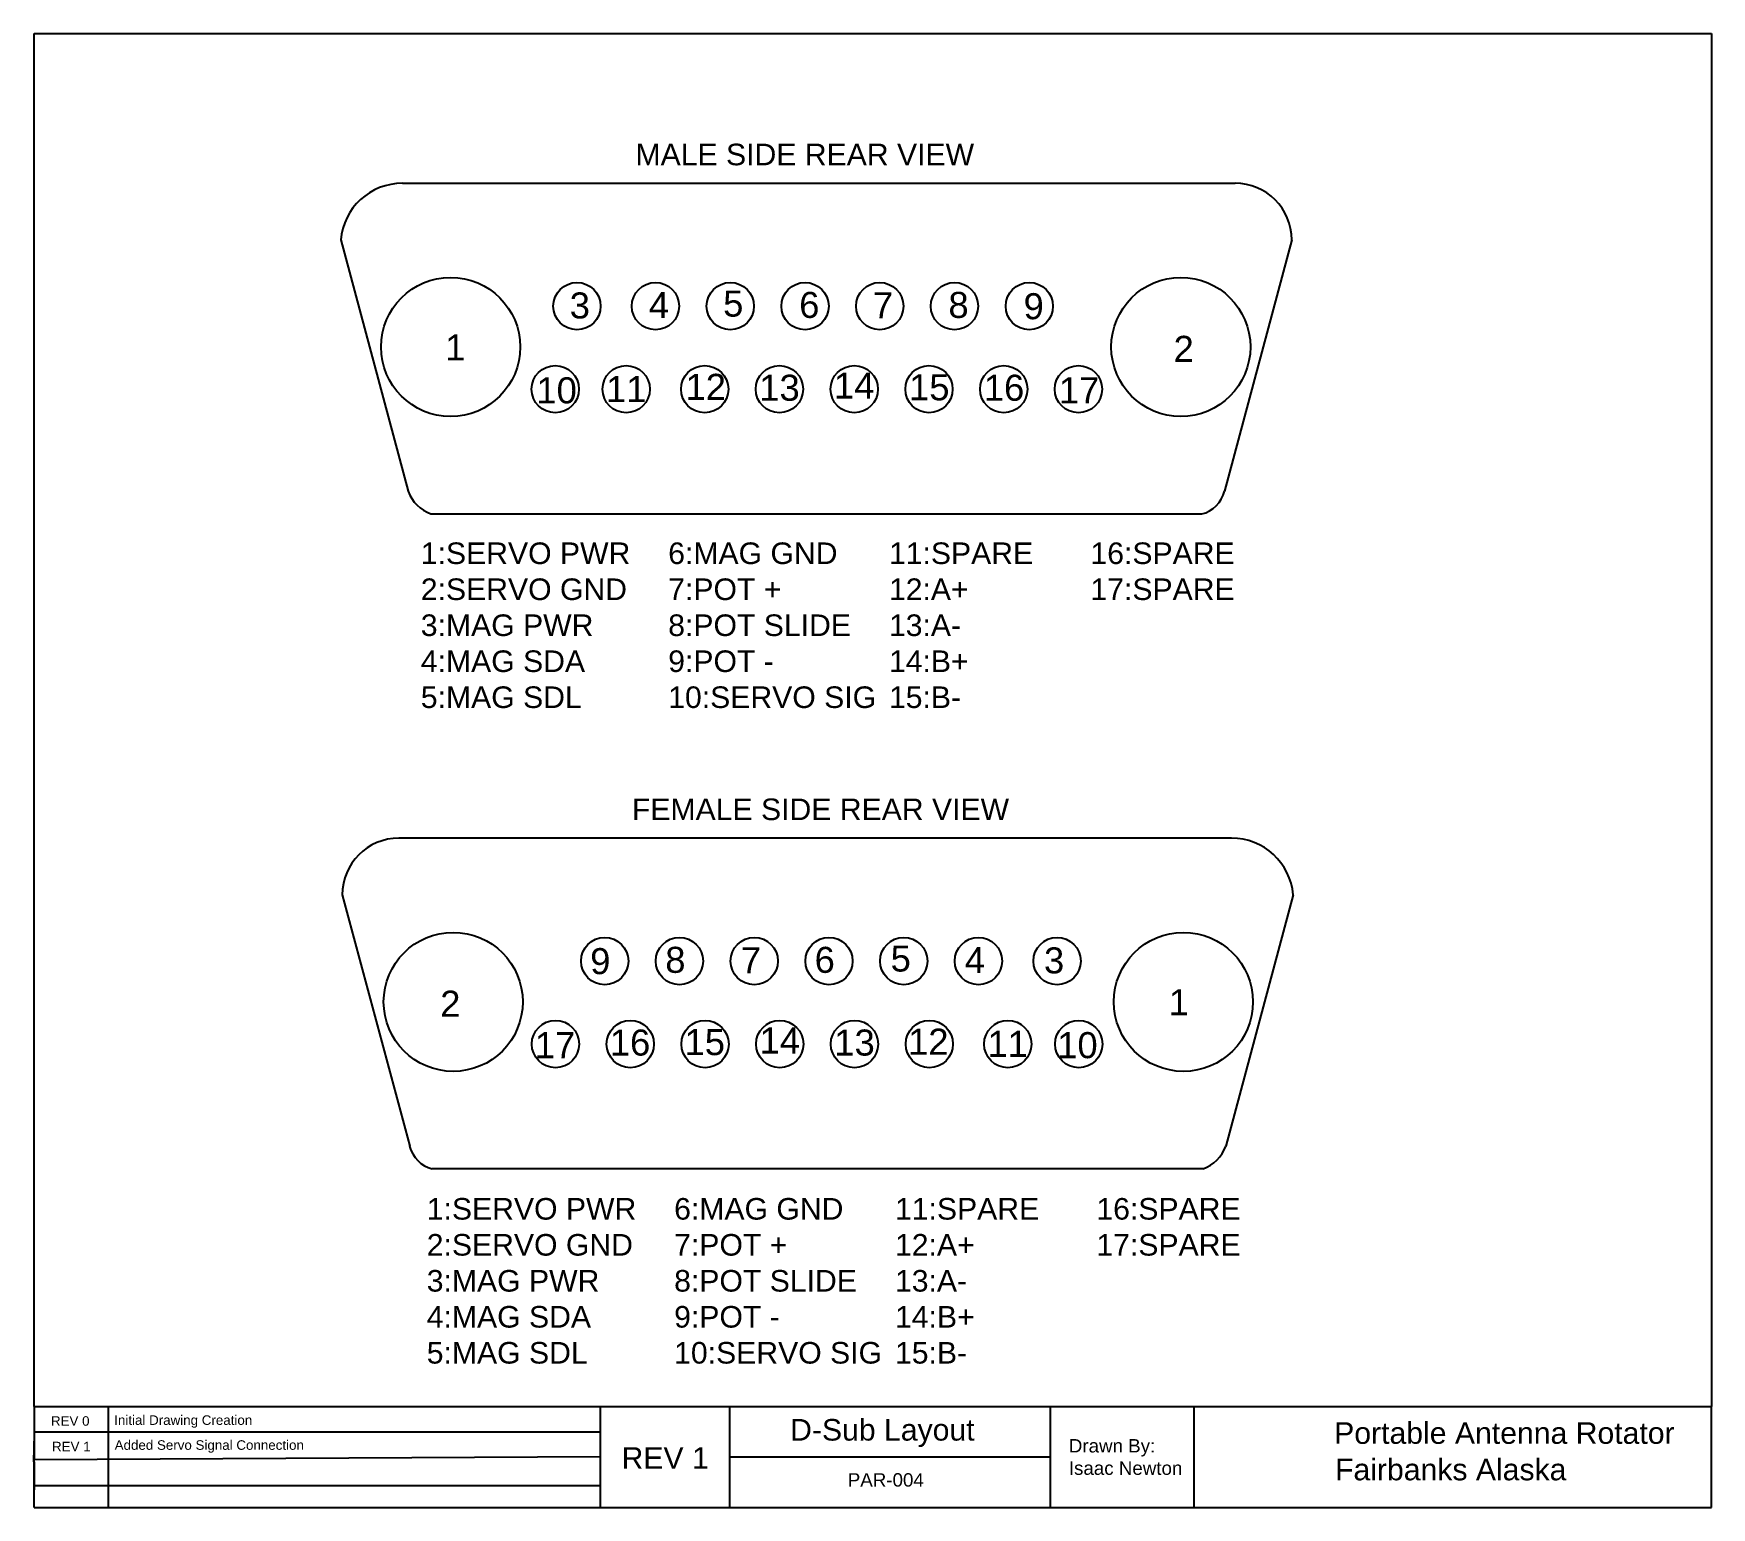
# Model space of a CAD drawing. Header units: inches. Extents: x 2.7 to 18.2, y 0 to 13.7.
import ezdxf

# ---------------------------------------------------------------- set-up
doc = ezdxf.new("R2010")
doc.units = ezdxf.units.IN
doc.header["$MEASUREMENT"] = 0
doc.styles.get("Standard").update_dxf_attribs({"font": 'arial.ttf'})

msp = doc.modelspace()

# ---------------------------------------------------------------- linework, layer by layer
for p, q in [((2.709, 0.969), (2.709, 13.688)), ((2.709, 13.688), (18.242, 13.688)), ((18.242, 13.688), (18.242, 0.969)), ((6.12, 12.301), (13.83, 12.301)), ((5.549, 11.776), (6.173, 9.449)), ((14.355, 11.776), (13.731, 9.449)), ((6.384, 9.238), (13.522, 9.239)), ((13.797, 6.235), (6.088, 6.235)), ((5.563, 5.71), (6.187, 3.382)), ((14.368, 5.71), (13.745, 3.382)), ((13.534, 3.172), (6.396, 3.172)), ((2.709, 0.969), (18.242, 0.969)), ((2.709, 0.969), (2.709, 0.506)), ((2.709, 0.969), (2.709, 0.736)), ((3.395, 0.969), (3.395, 0.035)), ((7.953, 0.035), (7.953, 0.969)), ((9.152, 0.035), (9.152, 0.969)), ((12.12, 0.035), (12.12, 0.969)), ((13.448, 0.969), (13.448, 0.035)), ((18.242, 0.506), (18.242, 0.969)), ((2.709, 0.712), (2.704, 0.456)), ((2.709, 0.736), (7.953, 0.736)), ((2.709, 0.712), (2.709, 0.479)), ((2.709, 0.035), (2.709, 0.506)), ((2.709, 0.479), (7.953, 0.506)), ((9.152, 0.502), (12.12, 0.502)), ((18.242, 0.035), (18.242, 0.506)), ((2.709, 0.456), (2.709, 0.199)), ((2.709, 0.239), (7.953, 0.239)), ((2.709, 0.035), (18.242, 0.035))]:
    msp.add_line(p, q)
for centre, radius in [((6.566, 10.785), 0.644), ((7.736, 11.163), 0.219), ((8.463, 11.163), 0.219), ((9.156, 11.163), 0.219), ((9.848, 11.163), 0.219), ((10.54, 11.163), 0.219), ((11.232, 11.163), 0.219), ((11.925, 11.163), 0.219), ((13.328, 10.785), 0.644), ((7.535, 10.394), 0.219), ((8.192, 10.394), 0.219), ((8.919, 10.394), 0.219), ((9.611, 10.394), 0.219), ((10.304, 10.394), 0.219), ((10.996, 10.394), 0.219), ((11.688, 10.394), 0.219), ((12.38, 10.394), 0.219), ((6.59, 4.718), 0.644), ((7.993, 5.096), 0.219), ((8.685, 5.096), 0.219), ((9.378, 5.096), 0.219), ((10.07, 5.096), 0.219), ((10.762, 5.096), 0.219), ((11.454, 5.096), 0.219), ((12.182, 5.096), 0.219), ((13.352, 4.718), 0.644), ((7.537, 4.327), 0.219), ((8.23, 4.327), 0.219), ((8.922, 4.327), 0.219), ((9.614, 4.327), 0.219), ((10.306, 4.327), 0.219), ((10.999, 4.327), 0.219), ((11.726, 4.327), 0.219), ((12.383, 4.327), 0.219)]:
    msp.add_circle(centre, radius)
for centre, radius, start, end in [((6.12, 11.728), 0.573, 90, 175.1947), ((13.83, 11.776), 0.525, 0, 90), ((6.504, 9.569), 0.352, 199.9273, 250.0727), ((13.455, 9.514), 0.284, 283.5298, 346.6669), ((6.088, 5.71), 0.525, 90, 180), ((13.797, 5.662), 0.573, 4.8053, 90), ((6.463, 3.448), 0.284, 193.3331, 256.4702), ((13.414, 3.502), 0.352, 289.9273, 340.0727)]:
    msp.add_arc(centre, radius, start, end)

# ---------------------------------------------------------------- texts
at = {"attachment_point": 1}
for s, width, gutter_width, insert, char_height in [('MALE SIDE REAR VIEW ', 3.83364, 1, (8.278, 12.668), 0.2), ('1:SERVO PWR\\P2:SERVO GND\\P3:MAG PWR\\P4:MAG SDA\\P5:MAG SDL', 2.1067, 1, (6.29, 8.974), 0.2), ('6:MAG GND\\P7:POT +\\P8:POT SLIDE\\P9:POT -\\P10:SERVO SIG', 2.04457, 1, (8.581, 8.974), 0.2), ('11:SPARE\\P12:A+\\P13:A-\\P14:B+\\P15:B-', 0.60962, 1, (10.625, 8.974), 0.2), ('16:SPARE\\P17:SPARE', 0.60962, 1, (12.491, 8.974), 0.2), ('FEMALE SIDE REAR VIEW ', 3.83364, 1, (8.245, 6.602), 0.2), ('1:SERVO PWR\\P2:SERVO GND\\P3:MAG PWR\\P4:MAG SDA\\P5:MAG SDL', 2.1067, 1, (6.345, 2.901), 0.2), ('6:MAG GND\\P7:POT +\\P8:POT SLIDE\\P9:POT -\\P10:SERVO SIG', 2.65419, 1, (8.636, 2.901), 0.2), ('11:SPARE\\P12:A+\\P13:A-\\P14:B+\\P15:B-', 0.60962, 1, (10.681, 2.901), 0.2), ('16:SPARE\\P17:SPARE', 0.60962, 1, (12.546, 2.901), 0.2), ('REV 0', 0.42519, 0.442, (2.865, 0.88), 0.0885), ('Initial Drawing Creation', 1.6854, 0.442, (3.451, 0.888), 0.0885), ('D-Sub Layout', 2.84026, 1, (9.71, 0.854), 0.2), ('Portable Antenna Rotator', 4.04805, 1, (14.748, 0.824), 0.2), ('REV 1', 0.42519, 0.442, (2.875, 0.643), 0.0885), ('Added Servo Signal Connection', 2.46295, 0.442, (3.455, 0.657), 0.0885), ('Drawn By: Isaac Newton', 1.07738, 0.621, (12.291, 0.668), 0.12421), ('REV 1', 0.96093, 1, (8.149, 0.593), 0.2), ('Fairbanks Alaska ', 2.60535, 1, (14.756, 0.486), 0.2), ('PAR-004', 1.07738, 0.621, (10.244, 0.352), 0.1242)]:
    msp.add_mtext_dynamic_manual_height_columns(s, width=width, gutter_width=gutter_width, heights=[0], dxfattribs=dict(at, insert=insert, char_height=char_height))
for s, insert, char_height, attachment_point in [('3', (7.669, 11.29), 0.241, 1), ('4', (8.402, 11.293), 0.241, 1), ('5', (9.09, 11.307), 0.241, 1), ('6', (9.794, 11.295), 0.241, 1), ('7', (10.477, 11.291), 0.241, 1), ('8', (11.176, 11.295), 0.241, 1), ('9', (11.872, 11.283), 0.241, 1), ('1', (6.515, 10.901), 0.241, 1), ('2', (13.261, 10.888), 0.241, 1), ('10', (7.36, 10.504), 0.2414, 1), ('11', (8.005, 10.516), 0.2414, 1), ('12', (8.741, 10.536), 0.2414, 1), ('13', (9.424, 10.528), 0.2414, 1), ('14', (10.116, 10.548), 0.2414, 1), ('15', (10.811, 10.532), 0.2414, 1), ('16', (11.503, 10.528), 0.2414, 1), ('17', (12.198, 10.504), 0.2414, 1), ('9', (8.046, 5.216), 0.241, 3), ('8', (8.741, 5.228), 0.241, 3), ('7', (9.441, 5.224), 0.241, 3), ('6', (10.124, 5.228), 0.241, 3), ('5', (10.828, 5.24), 0.241, 3), ('4', (11.515, 5.226), 0.241, 3), ('3', (12.248, 5.223), 0.241, 3), ('2', (6.657, 4.822), 0.241, 3), ('1', (13.403, 4.835), 0.241, 3), ('17', (7.72, 4.438), 0.2414, 3), ('16', (8.415, 4.462), 0.2414, 3), ('15', (9.107, 4.466), 0.2414, 3), ('14', (9.802, 4.481), 0.2414, 3), ('13', (10.494, 4.462), 0.2414, 3), ('12', (11.177, 4.47), 0.2414, 3), ('11', (11.912, 4.45), 0.2414, 3), ('10', (12.558, 4.438), 0.2414, 3)]:
    msp.add_mtext(s, dxfattribs=dict(insert=insert, char_height=char_height, attachment_point=attachment_point))

doc.saveas('drawing.dxf')
